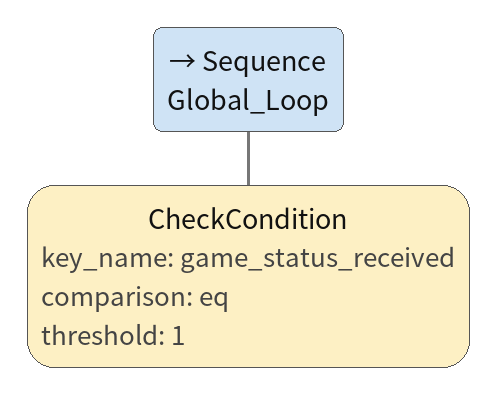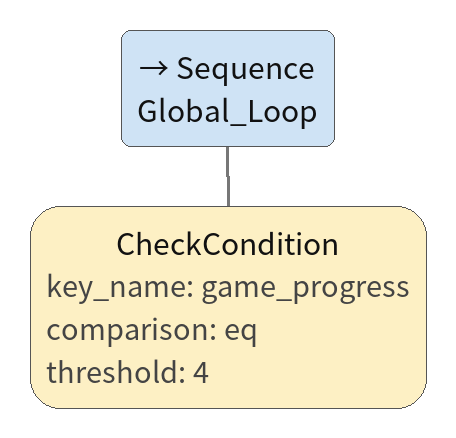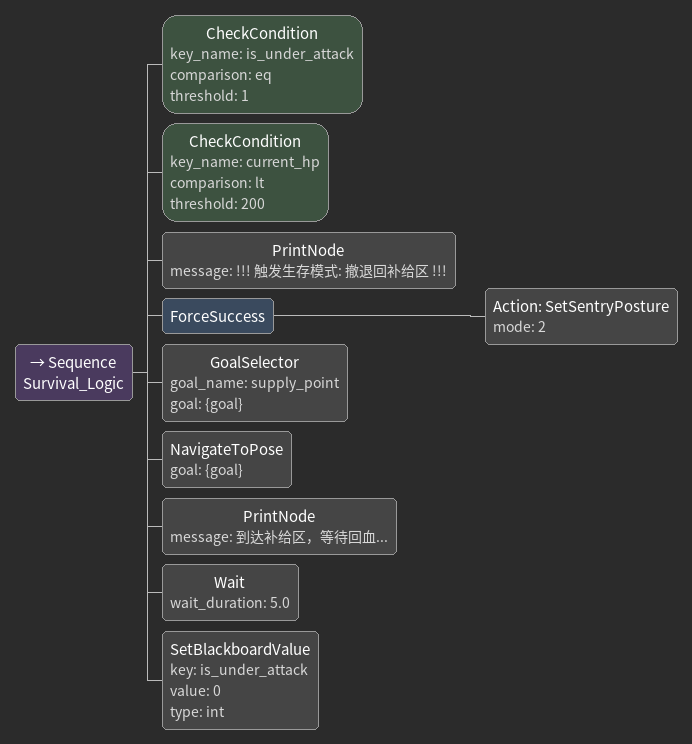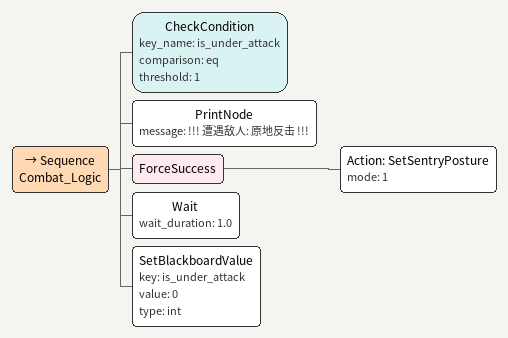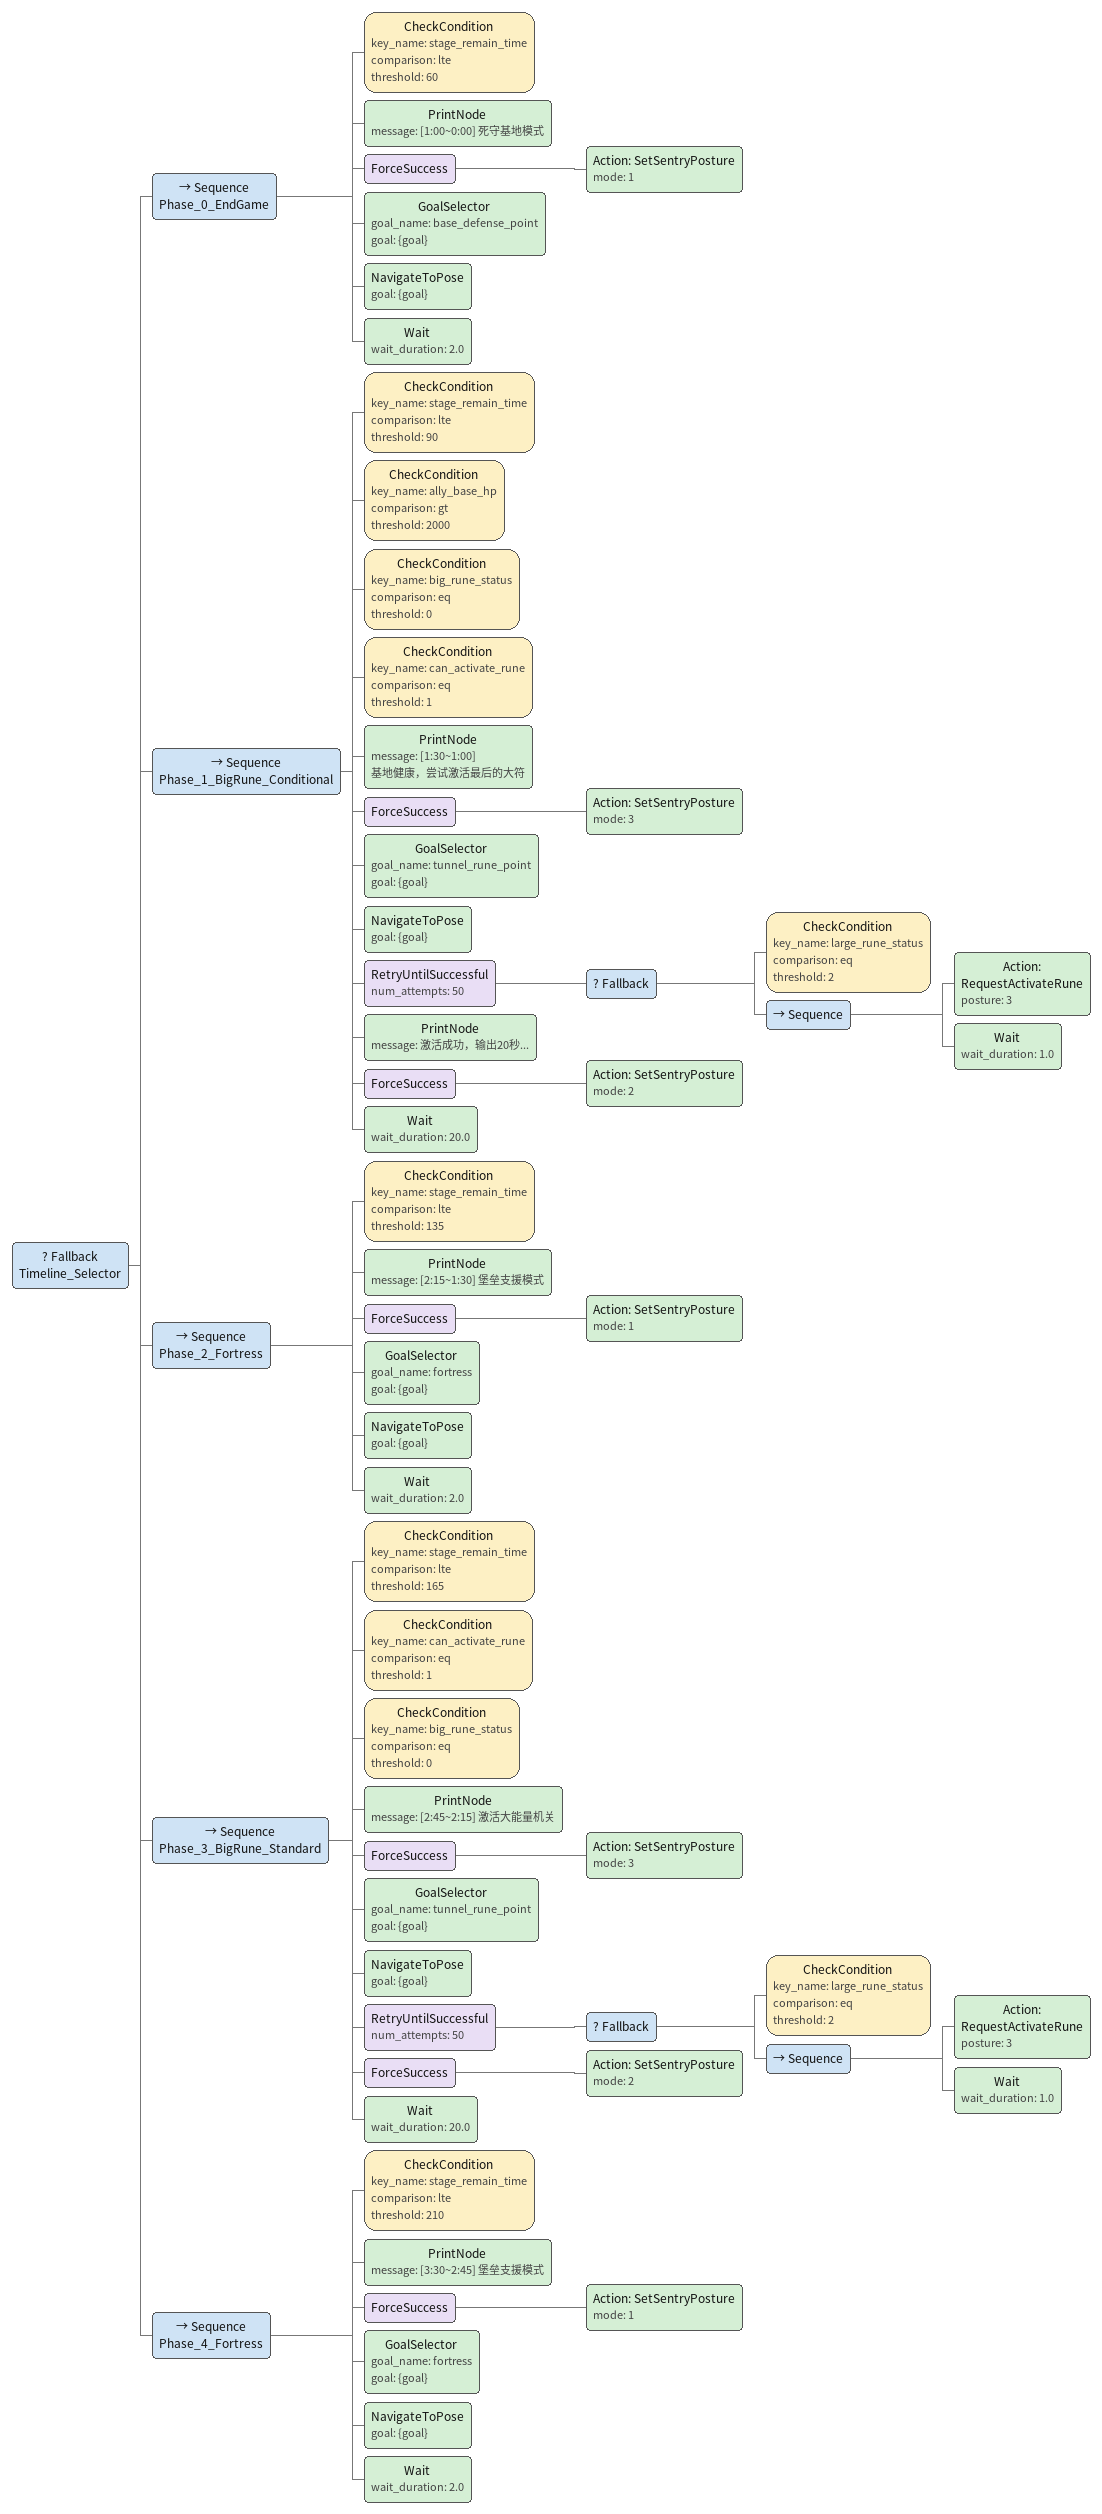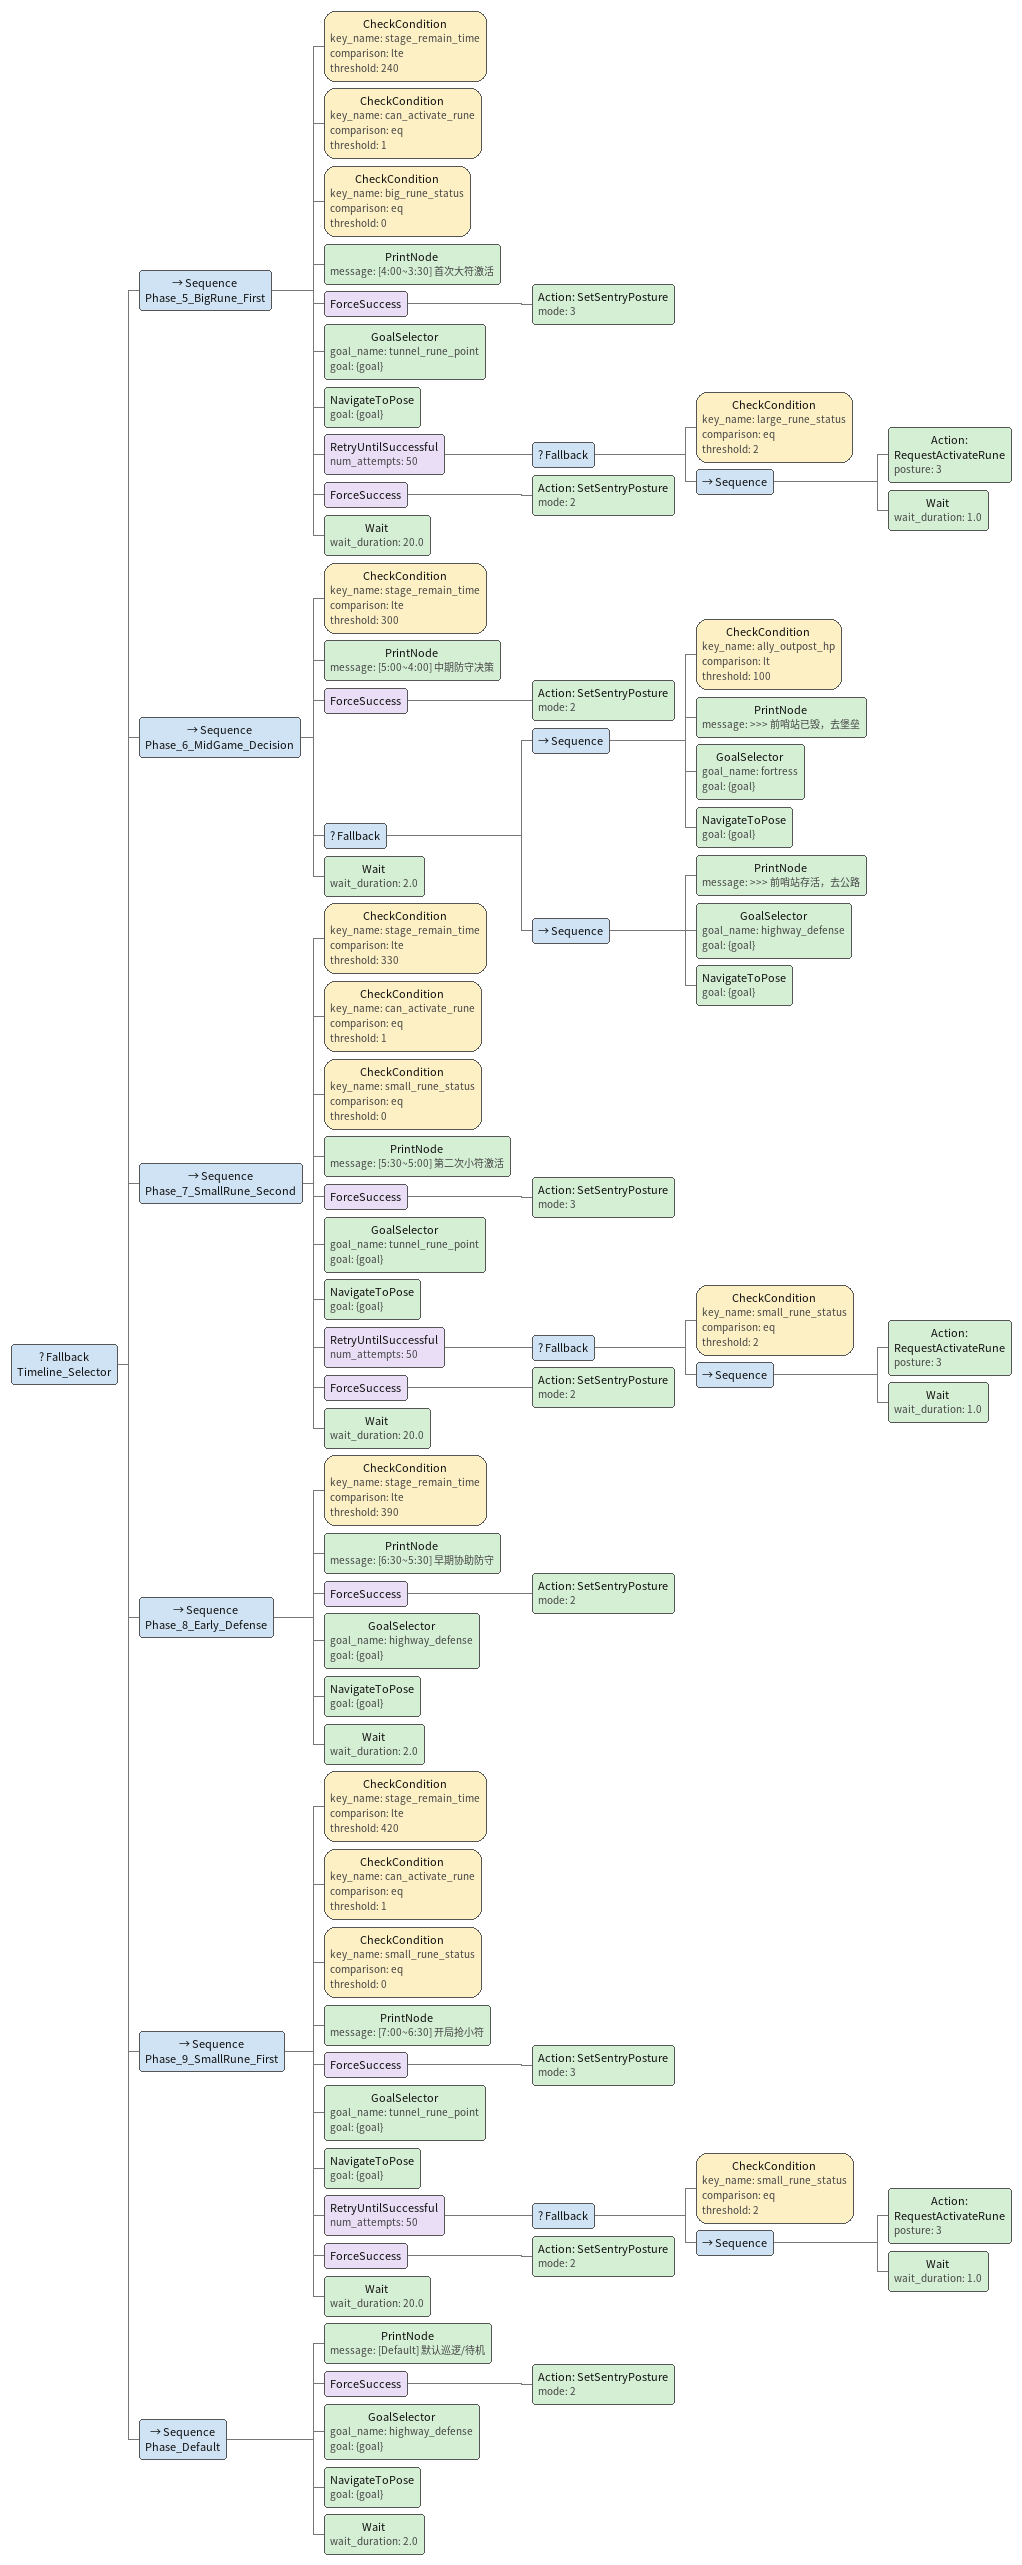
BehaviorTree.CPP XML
<Sequence name="Global_Loop">

  <CheckCondition key_name="game_status_received" comparison="eq" threshold="1"/>
</Sequence>

<Sequence name="Global_Loop">

  <CheckCondition key_name="game_progress" comparison="eq" threshold="4"/>
</Sequence>

<Sequence name="Survival_Logic">
   <CheckCondition key_name="is_under_attack" comparison="eq" threshold="1"/>
   <CheckCondition key_name="current_hp" comparison="lt" threshold="200"/>

   <PrintNode message="!!! 触发生存模式: 撤退回补给区 !!!"/>
   <ForceSuccess><Action ID="SetSentryPosture" mode="2"/></ForceSuccess>

   <GoalSelector goal_name="supply_point" goal="{goal}"/>
   <NavigateToPose goal="{goal}"/>

   <PrintNode message="到达补给区，等待回血..."/>
   <Wait wait_duration="5.0"/>
   <SetBlackboardValue key="is_under_attack" value="0" type="int"/>
</Sequence>

<Sequence name="Combat_Logic">
   <CheckCondition key_name="is_under_attack" comparison="eq" threshold="1"/>

   <PrintNode message="!!! 遭遇敌人: 原地反击 !!!"/>
   <ForceSuccess><Action ID="SetSentryPosture" mode="1"/></ForceSuccess>
   <Wait wait_duration="1.0"/>
   <SetBlackboardValue key="is_under_attack" value="0" type="int"/>
</Sequence>

<Fallback name="Timeline_Selector">

    <Sequence name="Phase_0_EndGame">
        <CheckCondition key_name="stage_remain_time" comparison="lte" threshold="60"/>

        <PrintNode message="[1:00~0:00] 死守基地模式"/>
        <ForceSuccess><Action ID="SetSentryPosture" mode="1"/></ForceSuccess>

        <GoalSelector goal_name="base_defense_point" goal="{goal}"/>
        <NavigateToPose goal="{goal}"/>
        <Wait wait_duration="2.0"/>
    </Sequence>

    <Sequence name="Phase_1_BigRune_Conditional">
        <CheckCondition key_name="stage_remain_time" comparison="lte" threshold="90"/>

        <CheckCondition key_name="ally_base_hp" comparison="gt" threshold="2000"/>
        <CheckCondition key_name="big_rune_status" comparison="eq" threshold="0"/>
        <CheckCondition key_name="can_activate_rune" comparison="eq" threshold="1"/>

        <PrintNode message="[1:30~1:00] 基地健康，尝试激活最后的大符"/>
        <ForceSuccess><Action ID="SetSentryPosture" mode="3"/></ForceSuccess>
        <GoalSelector goal_name="tunnel_rune_point" goal="{goal}"/>
        <NavigateToPose goal="{goal}"/>

        <RetryUntilSuccessful num_attempts="50">
            <Fallback>
                <CheckCondition key_name="large_rune_status" comparison="eq" threshold="2"/>
                <Sequence>
                    <Action ID="RequestActivateRune" posture="3"/>
                    <Wait wait_duration="1.0"/>
                </Sequence>
            </Fallback>
        </RetryUntilSuccessful>
        <PrintNode message="激活成功，输出20秒..."/>
        <ForceSuccess><Action ID="SetSentryPosture" mode="2"/></ForceSuccess>
        <Wait wait_duration="20.0"/>
    </Sequence>

    <Sequence name="Phase_2_Fortress">
        <CheckCondition key_name="stage_remain_time" comparison="lte" threshold="135"/>

        <PrintNode message="[2:15~1:30] 堡垒支援模式"/>
        <ForceSuccess><Action ID="SetSentryPosture" mode="1"/></ForceSuccess>
        <GoalSelector goal_name="fortress" goal="{goal}"/>
        <NavigateToPose goal="{goal}"/>
        <Wait wait_duration="2.0"/>
    </Sequence>

    <Sequence name="Phase_3_BigRune_Standard">
        <CheckCondition key_name="stage_remain_time" comparison="lte" threshold="165"/>
        <CheckCondition key_name="can_activate_rune" comparison="eq" threshold="1"/>
        <CheckCondition key_name="big_rune_status" comparison="eq" threshold="0"/>

        <PrintNode message="[2:45~2:15] 激活大能量机关"/>
        <ForceSuccess><Action ID="SetSentryPosture" mode="3"/></ForceSuccess>
        <GoalSelector goal_name="tunnel_rune_point" goal="{goal}"/>
        <NavigateToPose goal="{goal}"/>

        <RetryUntilSuccessful num_attempts="50">
            <Fallback>
                <CheckCondition key_name="large_rune_status" comparison="eq" threshold="2"/>
                <Sequence>
                    <Action ID="RequestActivateRune" posture="3"/>
                    <Wait wait_duration="1.0"/>
                </Sequence>
            </Fallback>
        </RetryUntilSuccessful>
        <ForceSuccess><Action ID="SetSentryPosture" mode="2"/></ForceSuccess>
        <Wait wait_duration="20.0"/>
    </Sequence>

    <Sequence name="Phase_4_Fortress">
        <CheckCondition key_name="stage_remain_time" comparison="lte" threshold="210"/>

        <PrintNode message="[3:30~2:45] 堡垒支援模式"/>
        <ForceSuccess><Action ID="SetSentryPosture" mode="1"/></ForceSuccess>
        <GoalSelector goal_name="fortress" goal="{goal}"/>
        <NavigateToPose goal="{goal}"/>
        <Wait wait_duration="2.0"/>
    </Sequence>

</Fallback>

<Fallback name="Timeline_Selector">

    <Sequence name="Phase_5_BigRune_First">
        <CheckCondition key_name="stage_remain_time" comparison="lte" threshold="240"/>
        <CheckCondition key_name="can_activate_rune" comparison="eq" threshold="1"/>
        <CheckCondition key_name="big_rune_status" comparison="eq" threshold="0"/>

        <PrintNode message="[4:00~3:30] 首次大符激活"/>
        <ForceSuccess><Action ID="SetSentryPosture" mode="3"/></ForceSuccess>
        <GoalSelector goal_name="tunnel_rune_point" goal="{goal}"/>
        <NavigateToPose goal="{goal}"/>

        <RetryUntilSuccessful num_attempts="50">
            <Fallback>
                <CheckCondition key_name="large_rune_status" comparison="eq" threshold="2"/>
                <Sequence>
                    <Action ID="RequestActivateRune" posture="3"/>
                    <Wait wait_duration="1.0"/>
                </Sequence>
            </Fallback>
        </RetryUntilSuccessful>
        <ForceSuccess><Action ID="SetSentryPosture" mode="2"/></ForceSuccess>
        <Wait wait_duration="20.0"/>
    </Sequence>

    <Sequence name="Phase_6_MidGame_Decision">
        <CheckCondition key_name="stage_remain_time" comparison="lte" threshold="300"/>

        <PrintNode message="[5:00~4:00] 中期防守决策"/>
        <ForceSuccess><Action ID="SetSentryPosture" mode="2"/></ForceSuccess>

        <Fallback>
            <Sequence>
                 <CheckCondition key_name="ally_outpost_hp" comparison="lt" threshold="100"/>
                 <PrintNode message=">>> 前哨站已毁，去堡垒"/>
                 <GoalSelector goal_name="fortress" goal="{goal}"/>
                 <NavigateToPose goal="{goal}"/>
            </Sequence>
            <Sequence>
                 <PrintNode message=">>> 前哨站存活，去公路"/>
                 <GoalSelector goal_name="highway_defense" goal="{goal}"/>
                 <NavigateToPose goal="{goal}"/>
            </Sequence>
        </Fallback>
        <Wait wait_duration="2.0"/>
    </Sequence>

    <Sequence name="Phase_7_SmallRune_Second">
        <CheckCondition key_name="stage_remain_time" comparison="lte" threshold="330"/>
        <CheckCondition key_name="can_activate_rune" comparison="eq" threshold="1"/>
        <CheckCondition key_name="small_rune_status" comparison="eq" threshold="0"/>

        <PrintNode message="[5:30~5:00] 第二次小符激活"/>
        <ForceSuccess><Action ID="SetSentryPosture" mode="3"/></ForceSuccess>
        <GoalSelector goal_name="tunnel_rune_point" goal="{goal}"/>
        <NavigateToPose goal="{goal}"/>

        <RetryUntilSuccessful num_attempts="50">
            <Fallback>
                <CheckCondition key_name="small_rune_status" comparison="eq" threshold="2"/>
                <Sequence>
                    <Action ID="RequestActivateRune" posture="3"/>
                    <Wait wait_duration="1.0"/>
                </Sequence>
            </Fallback>
        </RetryUntilSuccessful>
        <ForceSuccess><Action ID="SetSentryPosture" mode="2"/></ForceSuccess>
        <Wait wait_duration="20.0"/>
    </Sequence>

    <Sequence name="Phase_8_Early_Defense">
        <CheckCondition key_name="stage_remain_time" comparison="lte" threshold="390"/>

        <PrintNode message="[6:30~5:30] 早期协助防守"/>
        <ForceSuccess><Action ID="SetSentryPosture" mode="2"/></ForceSuccess>
        <GoalSelector goal_name="highway_defense" goal="{goal}"/>
        <NavigateToPose goal="{goal}"/>
        <Wait wait_duration="2.0"/>
    </Sequence>

    <Sequence name="Phase_9_SmallRune_First">
        <CheckCondition key_name="stage_remain_time" comparison="lte" threshold="420"/>

        <CheckCondition key_name="can_activate_rune" comparison="eq" threshold="1"/>
        <CheckCondition key_name="small_rune_status" comparison="eq" threshold="0"/>

        <PrintNode message="[7:00~6:30] 开局抢小符"/>
        <ForceSuccess><Action ID="SetSentryPosture" mode="3"/></ForceSuccess>
        <GoalSelector goal_name="tunnel_rune_point" goal="{goal}"/>
        <NavigateToPose goal="{goal}"/>

        <RetryUntilSuccessful num_attempts="50">
            <Fallback>
                <CheckCondition key_name="small_rune_status" comparison="eq" threshold="2"/>
                <Sequence>
                    <Action ID="RequestActivateRune" posture="3"/>
                    <Wait wait_duration="1.0"/>
                </Sequence>
            </Fallback>
        </RetryUntilSuccessful>
        <ForceSuccess><Action ID="SetSentryPosture" mode="2"/></ForceSuccess>
        <Wait wait_duration="20.0"/>
    </Sequence>

    <Sequence name="Phase_Default">
        <PrintNode message="[Default] 默认巡逻/待机"/>
        <ForceSuccess><Action ID="SetSentryPosture" mode="2"/></ForceSuccess>
        <GoalSelector goal_name="highway_defense" goal="{goal}"/>
        <NavigateToPose goal="{goal}"/>
        <Wait wait_duration="2.0"/>
    </Sequence>

</Fallback>
